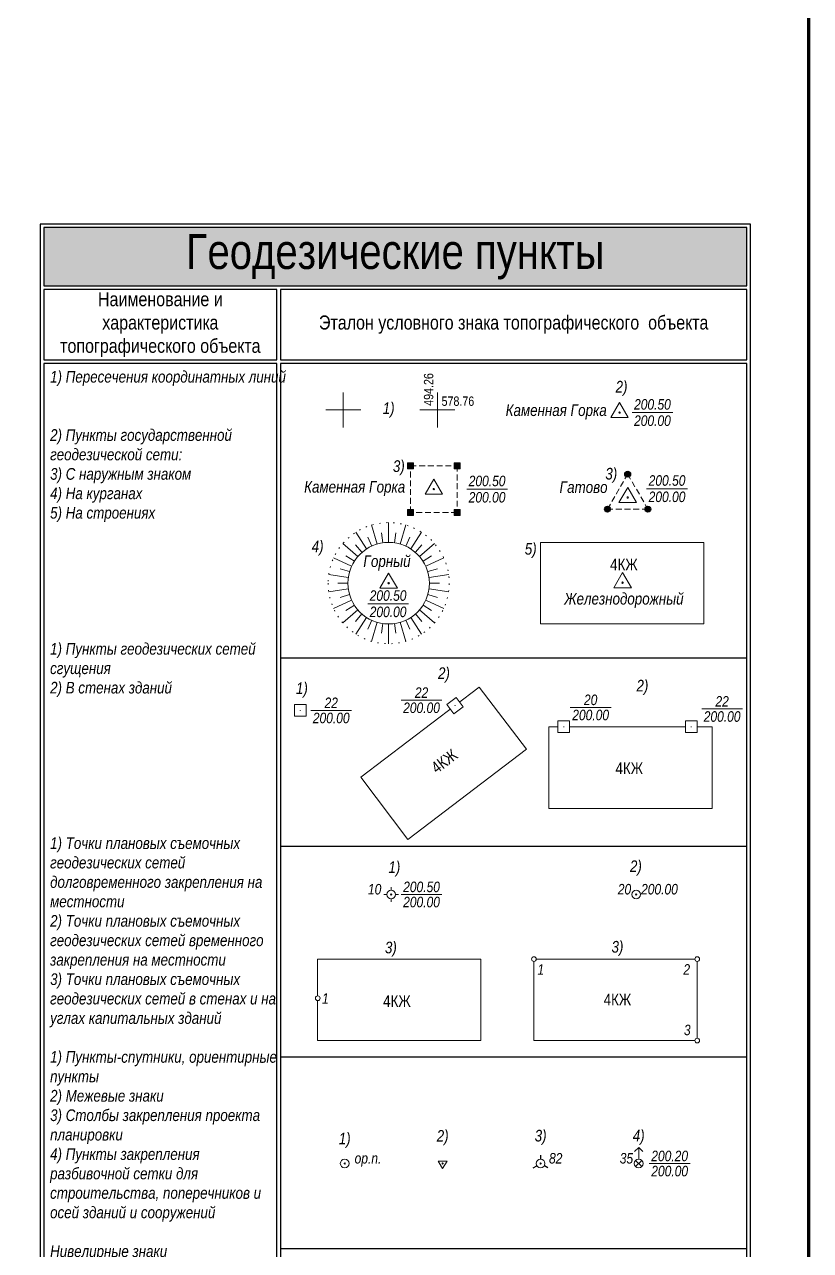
# Model space of a CAD drawing. Header units: metres. Extents: x -331 to 695, y -18 to 691.
# Drawn here: x 458.9 to 526.2, y 506.7 to 611.8 of the extents above; entities that cross this region are included whole.
import ezdxf
from ezdxf.enums import TextEntityAlignment as Align

# ---------------------------------------------------------------- set-up
doc = ezdxf.new("R2010")
doc.units = ezdxf.units.M
for name, pattern in [('СП-0.2х1.0', [1.2, 0.2, -1]), ('СП-2х1', [3, 2, -1]), ('СП_Граница маскировки', [3, 0, -3])]:
    doc.linetypes.add(name, pattern=pattern)
doc.layers.add('01 Геодезические пункты', color=7, linetype='Continuous')
doc.layers.add('02 Строения и их части', color=7, linetype='Continuous', lineweight=20)
doc.layers.add('17 Рельеф', color=7, linetype='Continuous', lineweight=15, true_color=0xa55200)
doc.styles.add('СП_Д', font='ARIALNI.TTF')
doc.styles.add('СП_Р', font='ARIALN.TTF')

# ---------------------------------------------------------------- blocks, each defined once
blk = doc.blocks.new('СП_2.1')
at = {"color": 0, "style": 'СП_Р'}
blk.add_attdef('КЖ', text='', height=2, dxfattribs=at).set_placement((0, 0), align=Align.CENTER)
blk = doc.blocks.new('СП_1.4')
at = {"color": 0, "linetype": 'СП_Граница маскировки', "lineweight": 0}
blk.add_wipeout([(0.75, 0), (0.65, 0.38), (0.38, 0.65), (0, 0.75), (-0.38, 0.65), (-0.65, 0.38), (-0.75, 0), (-0.65, -0.38), (-0.38, -0.65), (0, -0.75), (0.38, -0.65), (0.65, -0.38)], dxfattribs=at)
at = {"lineweight": -2}
blk.add_hatch(color=0, dxfattribs=at).paths.add_polyline_path([(0.1, 0, 1), (-0.1, 0, 1)])
at = {"color": 0, "lineweight": -2}
for radius in [0.75, 0.1]:
    blk.add_circle((0, 0), radius, dxfattribs=at)
at = {"color": 0, "lineweight": -2, "style": 'СП_Д'}
blk.add_attdef('N', (1.7, 0), '', height=1.8, dxfattribs=at)
blk = doc.blocks.new('СП_1.5')
at = {"color": 0, "linetype": 'СП_Граница маскировки', "lineweight": 0}
blk.add_wipeout([(0, -0.87), (0.75, 0.43), (-0.75, 0.43)], dxfattribs=at)
at = {"color": 0, "lineweight": -2}
blk.add_lwpolyline([(0, -0.87), (0.75, 0.43), (-0.75, 0.43)], close=True, dxfattribs=at)
at = {"color": 0, "lineweight": 5}
blk.add_circle((0, 0), 0.1, dxfattribs=at)
blk = doc.blocks.new('СП_1.6')
at = {"color": 0, "lineweight": -2, "style": 'СП_Д'}
blk.add_attdef('N', text='', height=1.8, dxfattribs=at).set_placement((2.59, 0), align=Align.CENTER)
at = {"color": 0, "linetype": 'СП_Граница маскировки', "lineweight": 0}
blk.add_wipeout([(0.75, 0), (0.65, 0.38), (0.38, 0.65), (0, 0.75), (-0.38, 0.65), (-0.65, 0.38), (-0.75, 0), (-0.65, -0.38), (-0.38, -0.65), (0, -0.75), (0.38, -0.65), (0.65, -0.38)], dxfattribs=at)
at = {"lineweight": -2}
blk.add_hatch(color=0, dxfattribs=at).paths.add_polyline_path([(0.1, 0, 1), (-0.1, 0, 1)])
for points in [[(0, 1.44), (0, 0.75)], [(-1.25, -0.72), (-0.65, -0.38)], [(1.25, -0.72), (0.65, -0.38)]]:
    blk.add_lwpolyline(points)
at = {"color": 0, "lineweight": -2}
blk.add_circle((0, 0), 0.75, dxfattribs=at)
at = {"color": 0, "lineweight": 5}
blk.add_circle((0, 0), 0.1, dxfattribs=at)
blk = doc.blocks.new('*U153')
at = {"color": 0, "lineweight": -2}
blk.add_line((1.81, 0), (8.81, 0), dxfattribs=at)
blk.add_lwpolyline([(0.71, 2.04), (0, 2.75), (-0.71, 2.04)], dxfattribs=at)
at = {"color": 0, "lineweight": -2, "style": 'СП_Д'}
for tag, p in [('Z1', (5.31, 0.4)), ('Z', (5.31, -2.2))]:
    blk.add_attdef(tag, text='', height=1.8, dxfattribs=at).set_placement(p, align=Align.CENTER)
at = {"color": 0, "linetype": 'СП_Граница маскировки', "lineweight": 0}
blk.add_wipeout([(0.75, 0), (0.65, 0.38), (0.38, 0.65), (0, 0.75), (-0.38, 0.65), (-0.65, 0.38), (-0.75, 0), (-0.65, -0.38), (-0.38, -0.65), (0, -0.75), (0.38, -0.65), (0.65, -0.38)], dxfattribs=at)
at = {"color": 0, "lineweight": -2}
for points in [[(0, 0.75), (0, 2.75)], [(-0.53, 0.53), (0.53, -0.53)], [(0.53, 0.53), (-0.53, -0.53)]]:
    blk.add_lwpolyline(points, dxfattribs=at)
blk.add_circle((0, 0), 0.75, dxfattribs=at)
at = {"color": 0, "lineweight": -2, "style": 'СП_Д'}
blk.add_attdef('N', (-3.25, 0), '', height=1.8, dxfattribs=at)
blk = doc.blocks.new('СП_1.9')
at = {"color": 3, "lineweight": -2}
for points in [[(0, -3), (0, 3)], [(-3, 0), (3, 0)]]:
    blk.add_lwpolyline(points, dxfattribs=at)
blk = doc.blocks.new('*U118')
at = {"color": 0, "linetype": 'ByBlock', "lineweight": -2, "style": 'СП_Д'}
for tag, p in [('Z1', (5.64, 0.5)), ('Z', (5.64, -2.3))]:
    blk.add_attdef(tag, text='', height=1.8, dxfattribs=at).set_placement(p, align=Align.CENTER)
at = {"color": 0, "linetype": 'СП_Граница маскировки'}
blk.add_wipeout([(-1.5, -0.87), (1.5, -0.87), (0, 1.73)], dxfattribs=at)
at = {"color": 0, "linetype": 'ByBlock', "lineweight": -2}
blk.add_lwpolyline([(-1.5, -0.87), (1.5, -0.87), (0, 1.73)], close=True, dxfattribs=at)
blk.add_lwpolyline([(2.14, 0), (9.14, 0)], dxfattribs=at)
at = {"color": 0, "linetype": 'Continuous', "lineweight": -2}
blk.add_circle((0, 0), 0.125, dxfattribs=at)
at = {"color": 0, "linetype": 'ByBlock', "lineweight": -2, "style": 'СП_Д'}
blk.add_attdef('ПУНКТ', text='', height=2, dxfattribs=at).set_placement((-2.2, -0.6), align=Align.RIGHT)
blk = doc.blocks.new('*U278')
at = {"color": 0, "linetype": 'ByBlock', "lineweight": -2}
blk.add_lwpolyline([(5.64, 0), (12.64, 0)], dxfattribs=at)
at = {"color": 0, "linetype": 'ByBlock', "lineweight": -2, "style": 'СП_Д'}
for tag, p in [('Z1', (9.14, 0.5)), ('Z', (9.14, -2.3))]:
    blk.add_attdef(tag, text='', height=1.8, dxfattribs=at).set_placement(p, align=Align.CENTER)
at = {"color": 0, "linetype": 'СП_Граница маскировки'}
blk.add_wipeout([(-1.5, -0.87), (1.5, -0.87), (0, 1.73)], dxfattribs=at)
at = {"color": 0, "linetype": 'ByBlock', "lineweight": -2}
blk.add_lwpolyline([(-1.5, -0.87), (1.5, -0.87), (0, 1.73)], close=True, dxfattribs=at)
at = {"color": 0, "linetype": 'Continuous', "lineweight": -2}
blk.add_circle((0, 0), 0.125, dxfattribs=at)
at = {"color": 0, "linetype": 'ByBlock', "lineweight": -2, "style": 'СП_Д'}
blk.add_attdef('ПУНКТ', text='', height=2, dxfattribs=at).set_placement((-2.2, -0.6), align=Align.RIGHT)
blk = doc.blocks.new('*U279')
at = {"color": 0, "linetype": 'ByBlock', "lineweight": -2}
blk.add_lwpolyline([(3.24, 1.51), (10.24, 1.51)], dxfattribs=at)
at = {"color": 0, "linetype": 'ByBlock', "lineweight": -2, "style": 'СП_Д'}
for tag, p in [('Z1', (6.74, 2.01)), ('Z', (6.74, -0.79))]:
    blk.add_attdef(tag, text='', height=1.8, dxfattribs=at).set_placement(p, align=Align.CENTER)
at = {"color": 0, "linetype": 'СП_Граница маскировки'}
blk.add_wipeout([(-1.5, -0.87), (1.5, -0.87), (0, 1.73)], dxfattribs=at)
at = {"color": 0, "linetype": 'ByBlock', "lineweight": -2}
blk.add_lwpolyline([(-1.5, -0.87), (1.5, -0.87), (0, 1.73)], close=True, dxfattribs=at)
at = {"color": 0, "linetype": 'Continuous', "lineweight": -2}
blk.add_circle((0, 0), 0.125, dxfattribs=at)
at = {"color": 0, "linetype": 'ByBlock', "lineweight": -2, "style": 'СП_Д'}
blk.add_attdef('ПУНКТ', text='', height=2, dxfattribs=at).set_placement((-2.2, -0.6), align=Align.RIGHT)
blk = doc.blocks.new('*U265')
at = {"color": 0, "linetype": 'ByBlock', "lineweight": -2}
blk.add_lwpolyline([(-3.6, -3.53), (3.4, -3.53)], dxfattribs=at)
at = {"color": 0, "linetype": 'ByBlock', "lineweight": -2, "style": 'СП_Д'}
blk.add_attdef('Z', text='', height=1.8, dxfattribs=at).set_placement((-0.1, -5.82), align=Align.CENTER)
at = {"color": 0, "linetype": 'СП_Граница маскировки'}
blk.add_wipeout([(-1.5, -0.87), (1.5, -0.87), (0, 1.73)], dxfattribs=at)
at = {"color": 0, "linetype": 'ByBlock', "lineweight": -2}
blk.add_lwpolyline([(-1.5, -0.87), (1.5, -0.87), (0, 1.73)], close=True, dxfattribs=at)
at = {"color": 0, "linetype": 'Continuous', "lineweight": -2}
blk.add_circle((0, 0), 0.125, dxfattribs=at)
at = {"color": 0, "linetype": 'ByBlock', "lineweight": -2, "style": 'СП_Д'}
blk.add_attdef('ПУНКТ', text='', height=2, dxfattribs=at).set_placement((-2.2, -0.6), align=Align.RIGHT)
blk.add_attdef('Z1', text='', height=1.8, dxfattribs=at).set_placement((-0.1, -3.03), align=Align.CENTER)
blk = doc.blocks.new('*U126')
at = {"color": 0, "lineweight": -2, "style": 'СП_Д'}
for tag, p in [('N', (5.31, 0.4)), ('Z', (5.31, -2.2))]:
    blk.add_attdef(tag, text='', height=1.8, dxfattribs=at).set_placement(p, align=Align.CENTER)
at = {"color": 0, "linetype": 'СП_Граница маскировки', "lineweight": -2}
blk.add_wipeout([(-1, -1), (1, -1), (1, 1), (-1, 1)], dxfattribs=at)
at = {"lineweight": -2}
blk.add_hatch(color=0, dxfattribs=at).paths.add_polyline_path([(0.1, 0, 1), (-0.1, 0, 1)])
at = {"color": 0, "lineweight": -2}
blk.add_line((1.81, 0), (8.81, 0), dxfattribs=at)
blk.add_lwpolyline([(-1, -1), (1, -1), (1, 1), (-1, 1)], close=True, dxfattribs=at)
blk = doc.blocks.new('*U266')
at = {"color": 0, "lineweight": -2, "style": 'СП_Д'}
for tag, p in [('N', (-5.74, 1.33)), ('Z', (-5.74, -1.27))]:
    blk.add_attdef(tag, text='', height=1.8, dxfattribs=at).set_placement(p, align=Align.CENTER)
at = {"color": 0, "linetype": 'СП_Граница маскировки', "lineweight": -2}
blk.add_wipeout([(-0.19, -1.4), (1.4, -0.19), (0.19, 1.4), (-1.4, 0.19)], dxfattribs=at)
at = {"lineweight": -2}
blk.add_hatch(color=0, dxfattribs=at).paths.add_polyline_path([(0.08, 0.06, 1), (-0.08, -0.06, 1)])
at = {"color": 0, "lineweight": -2}
blk.add_line((-9.24, 0.93), (-2.24, 0.93), dxfattribs=at)
blk.add_lwpolyline([(-0.19, -1.4), (1.4, -0.19), (0.19, 1.4), (-1.4, 0.19)], close=True, dxfattribs=at)
blk = doc.blocks.new('*U267')
at = {"color": 0, "lineweight": -2}
blk.add_line((1.1, 3.33), (8.1, 3.33), dxfattribs=at)
at = {"color": 0, "lineweight": -2, "style": 'СП_Д'}
for tag, p in [('N', (4.6, 3.73)), ('Z', (4.6, 1.13))]:
    blk.add_attdef(tag, text='', height=1.8, dxfattribs=at).set_placement(p, align=Align.CENTER)
at = {"color": 0, "linetype": 'СП_Граница маскировки', "lineweight": -2}
blk.add_wipeout([(-1, -1), (1, -1), (1, 1), (-1, 1)], dxfattribs=at)
at = {"lineweight": -2}
blk.add_hatch(color=0, dxfattribs=at).paths.add_polyline_path([(0.1, 0, 1), (-0.1, 0, 1)])
at = {"color": 0, "lineweight": -2}
blk.add_lwpolyline([(-1, -1), (1, -1), (1, 1), (-1, 1)], close=True, dxfattribs=at)
blk = doc.blocks.new('*U268')
at = {"color": 0, "lineweight": -2}
blk.add_line((1.81, 3.07), (8.81, 3.07), dxfattribs=at)
at = {"color": 0, "lineweight": -2, "style": 'СП_Д'}
for tag, p in [('N', (5.31, 3.47)), ('Z', (5.31, 0.87))]:
    blk.add_attdef(tag, text='', height=1.8, dxfattribs=at).set_placement(p, align=Align.CENTER)
at = {"color": 0, "linetype": 'СП_Граница маскировки', "lineweight": -2}
blk.add_wipeout([(-1, -1), (1, -1), (1, 1), (-1, 1)], dxfattribs=at)
at = {"lineweight": -2}
blk.add_hatch(color=0, dxfattribs=at).paths.add_polyline_path([(0.1, 0, 1), (-0.1, 0, 1)])
at = {"color": 0, "lineweight": -2}
blk.add_lwpolyline([(-1, -1), (1, -1), (1, 1), (-1, 1)], close=True, dxfattribs=at)
blk = doc.blocks.new('*U68')
at = {"color": 0, "lineweight": -2, "style": 'СП_Д'}
for tag, p in [('Z1', (5.2, 0.4)), ('Z', (5.2, -2.2))]:
    blk.add_attdef(tag, text='', height=1.8, dxfattribs=at).set_placement(p, align=Align.CENTER)
at = {"color": 0, "linetype": 'СП_Граница маскировки', "lineweight": 0}
blk.add_wipeout([(0.75, 0), (0.65, 0.38), (0.38, 0.65), (0, 0.75), (-0.38, 0.65), (-0.65, 0.38), (-0.75, 0), (-0.65, -0.38), (-0.38, -0.65), (0, -0.75), (0.38, -0.65), (0.65, -0.38)], dxfattribs=at)
at = {"lineweight": -2}
blk.add_hatch(color=0, dxfattribs=at).paths.add_polyline_path([(0.1, 0, 1), (-0.1, 0, 1)])
at = {"color": 0, "lineweight": -2}
blk.add_line((1.7, 0), (8.7, 0), dxfattribs=at)
at = {"color": 0, "linetype": 'Continuous', "lineweight": -2}
for points in [[(-0.75, 0), (-1.25, 0)], [(0, 1.25), (0, 0.75)], [(1.25, 0), (0.75, 0)], [(0, -0.75), (0, -1.25)]]:
    blk.add_lwpolyline(points, dxfattribs=at)
blk.add_circle((0, 0), 0.75, dxfattribs=at)
at = {"color": 0, "lineweight": 5}
blk.add_circle((0, 0), 0.1, dxfattribs=at)
at = {"color": 0, "lineweight": -2, "style": 'СП_Д'}
blk.add_attdef('N', text='', height=1.8, dxfattribs=at).set_placement((-1.7, 0), align=Align.RIGHT)
blk = doc.blocks.new('*U11')
at = {"color": 0, "linetype": 'СП_Граница маскировки', "lineweight": 0}
blk.add_wipeout([(0.75, 0), (0.65, 0.38), (0.38, 0.65), (0, 0.75), (-0.38, 0.65), (-0.65, 0.38), (-0.75, 0), (-0.65, -0.38), (-0.38, -0.65), (0, -0.75), (0.38, -0.65), (0.65, -0.38)], dxfattribs=at)
at = {"lineweight": -2}
blk.add_hatch(color=0, dxfattribs=at).paths.add_polyline_path([(0.1, 0, 1), (-0.1, 0, 1)])
at = {"color": 0, "lineweight": -2}
for radius in [0.75, 0.1]:
    blk.add_circle((0, 0), radius, dxfattribs=at)
at = {"color": 0, "lineweight": -2, "style": 'СП_Д'}
blk.add_attdef('N', text='', height=1.8, dxfattribs=at).set_placement((-0.85, 0), align=Align.RIGHT)
blk.add_attdef('Z', (0.85, 0), '', height=1.8, dxfattribs=at)
blk = doc.blocks.new('*U269')
at = {"color": 0, "linetype": 'СП_Граница маскировки', "lineweight": 0}
blk.add_wipeout([(0.4, 0), (0.35, 0.2), (0.2, 0.35), (0, 0.4), (-0.2, 0.35), (-0.35, 0.2), (-0.4, 0), (-0.35, -0.2), (-0.2, -0.35), (0, -0.4), (0.2, -0.35), (0.35, -0.2)], dxfattribs=at)
at = {"color": 0, "lineweight": -2}
blk.add_circle((0, 0), 0.4, dxfattribs=at)
at = {"color": 0, "lineweight": -2, "style": 'СП_Д'}
blk.add_attdef('N', text='', height=1.8, dxfattribs=at).set_placement((1.31, -0.94), align=Align.CENTER)
blk = doc.blocks.new('*U270')
at = {"color": 0, "linetype": 'СП_Граница маскировки', "lineweight": 0}
blk.add_wipeout([(0.4, 0), (0.35, 0.2), (0.2, 0.35), (0, 0.4), (-0.2, 0.35), (-0.35, 0.2), (-0.4, 0), (-0.35, -0.2), (-0.2, -0.35), (0, -0.4), (0.2, -0.35), (0.35, -0.2)], dxfattribs=at)
at = {"color": 0, "lineweight": -2}
blk.add_circle((0, 0), 0.4, dxfattribs=at)
at = {"color": 0, "lineweight": -2, "style": 'СП_Д'}
blk.add_attdef('N', text='', height=1.8, dxfattribs=at).set_placement((1.17, -2.68), align=Align.CENTER)
blk = doc.blocks.new('*U271')
at = {"color": 0, "linetype": 'СП_Граница маскировки', "lineweight": 0}
blk.add_wipeout([(0.4, 0), (0.35, 0.2), (0.2, 0.35), (0, 0.4), (-0.2, 0.35), (-0.35, 0.2), (-0.4, 0), (-0.35, -0.2), (-0.2, -0.35), (0, -0.4), (0.2, -0.35), (0.35, -0.2)], dxfattribs=at)
at = {"color": 0, "lineweight": -2}
blk.add_circle((0, 0), 0.4, dxfattribs=at)
at = {"color": 0, "lineweight": -2, "style": 'СП_Д'}
blk.add_attdef('N', text='', height=1.8, dxfattribs=at).set_placement((-1.8, -2.68), align=Align.CENTER)
blk = doc.blocks.new('*U242')
at = {"color": 0, "linetype": 'СП_Граница маскировки', "lineweight": 0}
blk.add_wipeout([(0.4, 0), (0.35, 0.2), (0.2, 0.35), (0, 0.4), (-0.2, 0.35), (-0.35, 0.2), (-0.4, 0), (-0.35, -0.2), (-0.2, -0.35), (0, -0.4), (0.2, -0.35), (0.35, -0.2)], dxfattribs=at)
at = {"color": 0, "lineweight": -2}
blk.add_circle((0, 0), 0.4, dxfattribs=at)
at = {"color": 0, "lineweight": -2, "style": 'СП_Д'}
blk.add_attdef('N', text='', height=1.8, dxfattribs=at).set_placement((-1.71, 0.93), align=Align.CENTER)
blk = doc.blocks.new('СП_3.30.1.2')
at = {"linetype": 'Continuous', "lineweight": -2}
h = blk.add_hatch(color=0, dxfattribs=at)
h.dxf.hatch_style = 1
h.paths.add_polyline_path([(0.5, 0.5), (-0.5, 0.5), (-0.5, -0.5), (0.5, -0.5)])
at = {"color": 0, "linetype": 'Continuous', "lineweight": -2}
blk.add_lwpolyline([(-0.5, -0.5), (0.5, -0.5), (0.5, 0.5), (-0.5, 0.5)], close=True, dxfattribs=at)
blk = doc.blocks.new('*U283')
at = {"color": 0, "linetype": 'СП-2х1', "lineweight": -2, "ltscale": 0.5}
blk.add_lwpolyline([(0, -8), (0, 0), (8, 0), (8, -8)], close=True, dxfattribs=at)
at = {"color": 0, "linetype": 'Continuous', "lineweight": -2, "rotation": 270}
for p in [(0, 0), (8, 0), (0, -8), (8, -8)]:
    blk.add_blockref('СП_3.30.1.2', p, dxfattribs=at)
blk = doc.blocks.new('СП_3.30.1.1')
at = {"linetype": 'Continuous', "lineweight": -2}
h = blk.add_hatch(color=0, dxfattribs=at)
h.dxf.hatch_style = 1
h.paths.add_polyline_path([(0.5, 0, 1), (-0.5, 0, 1)])
at = {"color": 0, "linetype": 'Continuous', "lineweight": -2}
blk.add_circle((0, 0), 0.5, dxfattribs=at)
blk = doc.blocks.new('*U284')
at = {"color": 0, "linetype": 'СП-2х1', "lineweight": 20, "ltscale": 0.5}
blk.add_lwpolyline([(3.47, 6.01), (6.94, 0), (0, 0)], close=True, dxfattribs=at)
at = {"color": 0, "rotation": 0.4666911310718337}
for p in [(3.47, 6.01), (0, 0), (6.94, 0)]:
    blk.add_blockref('СП_3.30.1.1', p, dxfattribs=at)
blk = doc.blocks.new('СП_1.9.1')
at = {"layer": '01 Геодезические пункты', "color": 0, "linetype": 'Continuous', "lineweight": 20, "ltscale": 2}
blk.add_blockref('СП_1.9', (0, 0), dxfattribs=at)
at = {"linetype": 'Continuous', "ltscale": 0.5, "style": 'СП_Р'}
blk.add_attdef('N', (0.71, 0.71), '', height=1.6, dxfattribs=at)
blk.add_attdef('I', (-0.71, 0.71), '', height=1.6, rotation=90, dxfattribs=at)
blk = doc.blocks.new('СП 1.1.1')
at = {"color": 0, "linetype": 'СП_Граница маскировки'}
blk.add_wipeout([(-1.5, -0.87), (1.5, -0.87), (0, 1.73)], dxfattribs=at)
at = {"color": 0, "linetype": 'ByBlock', "lineweight": -2}
blk.add_lwpolyline([(-1.5, -0.87), (1.5, -0.87), (0, 1.73)], close=True, dxfattribs=at)
at = {"color": 0, "linetype": 'Continuous', "lineweight": -2}
blk.add_circle((0, 0), 0.125, dxfattribs=at)
at = {"color": 0, "linetype": 'ByBlock', "lineweight": -2, "style": 'СП_Д'}
blk.add_attdef('ПУНКТ', text='', height=2, dxfattribs=at).set_placement((-2.2, -0.6), align=Align.RIGHT)

msp = doc.modelspace()

# ---------------------------------------------------------------- hatches: boundary and pattern name
at = {"ltscale": 0.5, "true_color": 0xf0ccff}
h = msp.add_hatch(color=254, dxfattribs=at)
h.dxf.hatch_style = 1
h.paths.add_polyline_path([(460.5, 589.4), (520.8, 589.4), (520.8, 594.4), (460.5, 594.4)])

# ---------------------------------------------------------------- linework, layer by layer
at = {"color": 0, "linetype": 'Continuous', "ltscale": 0.5}
msp.add_lwpolyline([(460.2, 482.08), (521.1, 482.08), (521.1, 594.7), (460.2, 594.7)], close=True, dxfattribs=at)
at = {"ltscale": 0.5}
for points in [[(460.5, 589.4), (520.8, 589.4), (520.8, 594.4), (460.5, 594.4)], [(460.5, 583.05), (480.5, 583.05), (480.5, 589.1), (460.5, 589.1)], [(480.8, 583.05), (520.8, 583.05), (520.8, 589.1), (480.8, 589.1)], [(460.5, 482.38), (480.5, 482.38), (480.5, 582.75), (460.5, 582.75)], [(480.8, 482.38), (520.8, 482.38), (520.8, 582.75), (480.8, 582.75)]]:
    msp.add_lwpolyline(points, close=True, dxfattribs=at)
at = {"color": 253, "ltscale": 0.5}
for points in [[(480.8, 557.51), (520.8, 557.51)], [(480.8, 541.34), (520.8, 541.34)], [(480.8, 523.27), (520.8, 523.27)], [(480.8, 506.83), (520.8, 506.83)]]:
    msp.add_lwpolyline(points, dxfattribs=at)
at = {"layer": '02 Строения и их части', "linetype": 'Continuous', "ltscale": 0.5}
for points in [[(503.11, 560.4), (517.11, 560.4), (517.11, 567.4), (503.11, 567.4)], [(497.85, 554.99), (501.91, 549.65), (491.73, 541.92), (487.68, 547.25)], [(503.82, 544.58), (517.82, 544.58), (517.82, 551.58), (503.82, 551.58)], [(483.99, 524.66), (497.99, 524.66), (497.99, 531.66), (483.99, 531.66)], [(502.54, 524.66), (516.54, 524.66), (516.54, 531.66), (502.54, 531.66)]]:
    msp.add_lwpolyline(points, close=True, dxfattribs=at)
at = {"layer": '17 Рельеф', "color": 0, "linetype": 'СП-0.2х1.0', "lineweight": 15, "ltscale": 0.5, "flags": 128}
msp.add_lwpolyline([(484.88, 563.9, 1), (495.28, 563.9, 1)], format="xyb", close=True, dxfattribs=at)
at = {"layer": '17 Рельеф', "color": 0, "linetype": 'Continuous', "ltscale": 0.5}
for points in [[(490.08, 567.4), (490.08, 569.11)], [(488.19, 566.85), (487.27, 568.28)], [(489.1, 567.26), (488.62, 568.9)], [(489.59, 567.37), (489.46, 568.21)], [(490.58, 567.37), (490.7, 568.21)], [(491.07, 567.26), (491.55, 568.9)], [(491.98, 566.85), (492.9, 568.28)], [(487.44, 566.2), (486.15, 567.31)], [(487.79, 566.55), (487.23, 567.19)], [(488.63, 567.09), (488.28, 567.86)], [(491.54, 567.09), (491.89, 567.86)], [(492.38, 566.55), (492.93, 567.19)], [(492.73, 566.2), (494.01, 567.31)], [(485.35, 566.07), (486.9, 565.36)], [(487.14, 565.8), (486.42, 566.26)], [(493.74, 566.26), (493.03, 565.8)], [(494.81, 566.07), (493.27, 565.36)], [(486.73, 564.89), (485.91, 565.13)], [(493.44, 564.89), (494.26, 565.13)], [(486.62, 564.4), (484.94, 564.64)], [(485.73, 563.9), (486.58, 563.9)], [(495.23, 564.64), (493.55, 564.4)], [(493.58, 563.9), (494.43, 563.9)], [(486.62, 563.41), (484.94, 563.16)], [(486.73, 562.92), (485.91, 562.68)], [(493.44, 562.92), (494.26, 562.68)], [(493.55, 563.41), (495.23, 563.16)], [(486.9, 562.45), (485.35, 561.74)], [(487.44, 561.61), (486.15, 560.5)], [(487.14, 562.01), (486.42, 561.55)], [(492.73, 561.61), (494.01, 560.5)], [(493.74, 561.55), (493.03, 562.01)], [(494.81, 561.74), (493.27, 562.45)], [(487.23, 560.62), (487.79, 561.26)], [(488.19, 560.96), (487.27, 559.53)], [(488.63, 560.72), (488.28, 559.95)], [(489.1, 560.55), (488.62, 558.91)], [(491.07, 560.55), (491.55, 558.91)], [(491.54, 560.72), (491.89, 559.95)], [(491.98, 560.96), (492.9, 559.53)], [(492.38, 561.26), (492.93, 560.62)], [(489.59, 560.44), (489.46, 559.6)], [(490.08, 560.4), (490.08, 558.7)], [(490.7, 559.6), (490.58, 560.44)]]:
    msp.add_lwpolyline(points, dxfattribs=at)
msp.add_lwpolyline([(493.58, 563.9, -1), (486.58, 563.9, -1)], format="xyb", close=True, dxfattribs=at)

# ---------------------------------------------------------------- block references
at = {"layer": '01 Геодезические пункты', "linetype": 'Continuous', "ltscale": 0.5, "xscale": 0.5, "yscale": 0.5, "zscale": 0.5}
msp.add_blockref('СП_1.9.1', (494.26, 578.76), dxfattribs=at).add_auto_attribs({'N': '578.76', 'I': '494.26'})
at = {"layer": '01 Геодезические пункты', "color": 0, "linetype": 'Continuous', "lineweight": 20, "ltscale": 2, "xscale": 0.5, "yscale": 0.5, "zscale": 0.5}
msp.add_blockref('СП_1.9', (486.19, 578.76), dxfattribs=at)
at = {"layer": '02 Строения и их части', "color": 0, "linetype": 'Continuous', "lineweight": 20, "ltscale": 2, "xscale": 0.5, "yscale": 0.5, "zscale": 0.5}
for p in [(510.25, 565), (510.71, 547.52), (490.79, 527.56), (509.7, 527.68)]:
    msp.add_blockref('СП_2.1', p, dxfattribs=at).add_auto_attribs({'КЖ': '4КЖ'})
at = {"layer": '02 Строения и их части', "color": 0, "linetype": 'Continuous', "lineweight": 20, "ltscale": 2, "xscale": 0.5, "yscale": 0.5, "zscale": 0.5, "rotation": 37.24358334357289}
msp.add_blockref('СП_2.1', (495.15, 548.24), dxfattribs=at).add_auto_attribs({'КЖ': '4КЖ'})

# ---------------------------------------------------------------- texts
at = {"lineweight": 13, "insert": (490.65, 591.9), "char_height": 3, "width": 60.3, "attachment_point": 5, "style": 'СП_Р'}
msp.add_mtext('Геодезические пункты', dxfattribs=at)
at = {"color": 7, "lineweight": 13, "char_height": 1.2, "attachment_point": 5, "style": 'СП_Р'}
for s, insert, width in [('\\pt0;Наименование и характеристика топографического объекта', (470.5, 586.08), 20), ('\\pt0;Эталон условного знака топографического  объекта ', (500.8, 586.08), 40)]:
    msp.add_mtext(s, dxfattribs=dict(at, insert=insert, width=width))
at = {"color": 7, "linetype": 'Continuous', "insert": (461.05, 582.11), "char_height": 1, "width": 19.4493, "attachment_point": 1, "style": 'СП_Д'}
msp.add_mtext('\\pt0;1) Пересечения координатных линий{\\L\\P\\P\\P}2) Пункты государственной геодезической сети:\\P3) С наружным знаком\\P4) На курганах \\P5) На строениях \\P\\P\\P\\P\\P\\P\\P1) Пункты геодезических сетей сгущения\\P\\ptz;2) В стенах зданий\\P\\P\\P\\P\\P\\P\\P\\P\\pt0;1) Точки плановых съемочных геодезических сетей долговременного закрепления на местности\\P2) Точки плановых съемочных геодезических сетей временного закрепления на местности\\P\\ptz;3) Точки плановых съемочных геодезических сетей в стенах и на углах капитальных зданий\\P\\pt0;\\P1) Пункты-спутники, ориентирные пункты\\P2){\\C256; Межевые знаки}\\P3) Столбы закрепления проекта планировки\\P4) Пункты закрепления\\Pразбивочной сетки для строительства, поперечников и осей зданий и сооружений\\P\\P{\\LНивелирные знаки}\\P1) Фундаментальные реперы \\P2) Грунтовые реперы\\P3) Грунтовые координированные реперы  \\P4) Грунтовые строительные реперы долговременного закрепления\\P5) Временные реперы\\P6) Стенные реперы и марки', dxfattribs=at)
at = {"color": 212, "lineweight": 13, "true_color": 0xe000e0, "char_height": 1, "width": 1, "attachment_point": 5, "style": 'СП_Д'}
for s, insert in [('2)', (510.05, 580.6)), ('1)', (490.08, 578.76)), ('3)', (490.95, 573.79)), ('3)', (509.17, 573.14)), ('4)', (483.99, 566.91)), ('5)', (502.26, 566.7)), ('2)', (494.82, 556.03)), ('1)', (482.64, 554.74)), ('2)', (511.84, 554.96)), ('1)', (490.57, 539.39)), ('2)', (511.28, 539.47)), ('3)', (490.27, 532.5)), ('3)', (509.7, 532.56)), ('1)', (486.31, 516.11)), ('2)', (494.71, 516.34)), ('3)', (503.11, 516.36))]:
    msp.add_mtext(s, dxfattribs=dict(at, insert=insert))

# ---------------------------------------------------------------- next in the draw order: block references
at = {"layer": '01 Геодезические пункты', "color": 0, "linetype": 'Continuous', "lineweight": 20, "ltscale": 2, "xscale": 0.5, "yscale": 0.5, "zscale": 0.5}
for name, p, values in [('*U118', (509.88, 578.54), {'Z': '200.00', 'Z1': '200.50', 'ПУНКТ': 'Каменная Горка'}), ('*U266', (495.77, 553.4), {'N': '22', 'Z': '200.00'}), ('*U267', (505.1, 551.58), {'N': '20', 'Z': '200.00'}), ('*U268', (516.02, 551.58), {'N': '22', 'Z': '200.00'}), ('*U126', (482.5, 552.99), {'N': '22', 'Z': '200.00'}), ('*U68', (490.3, 537.2), {'N': '10', 'Z': '200.00', 'Z1': '200.50'}), ('*U11', (511.3, 537.2), {'N': '20', 'Z': '200.00'}), ('*U270', (502.54, 531.66), {'N': '1'}), ('*U271', (516.54, 531.66), {'N': '2'}), ('*U269', (484, 528.3), {'N': '1'}), ('*U242', (516.54, 524.66), {'N': '3'}), ('*U153', (511.52, 514.12), {'N': '35', 'Z': '200.00', 'Z1': '200.20'}), ('СП_1.4', (486.31, 514.12), {'N': 'ор.п.'}), ('СП_1.6', (503.11, 514.12), {'N': '82'})]:
    msp.add_blockref(name, p, dxfattribs=at).add_auto_attribs(values)
at = {"layer": '01 Геодезические пункты', "color": 0, "linetype": 'Continuous', "lineweight": 20, "ltscale": 2}
ref = msp.add_blockref('*U279', (510.58, 571.25), dxfattribs=dict(at, xscale=0.5, yscale=0.5, zscale=0.5))
ref.add_attrib('Z', '200.00', dxfattribs={"layer": '0', "color": 0, "linetype": 'ByBlock', "lineweight": -2, "height": 0.9, "style": 'СП_Д'}).set_placement((513.95, 570.86), align=Align.CENTER)
ref.add_attrib('Z1', '200.50', dxfattribs={"layer": '0', "color": 0, "linetype": 'ByBlock', "lineweight": -2, "height": 0.9, "style": 'СП_Д'}).set_placement((513.95, 572.26), align=Align.CENTER)
ref.add_attrib('ПУНКТ', 'Гатово', dxfattribs={"layer": '0', "color": 0, "linetype": 'ByBlock', "lineweight": -2, "height": 1, "style": 'СП_Д'}).set_placement((508.85, 571.64), align=Align.RIGHT)
ref = msp.add_blockref('*U278', (493.95, 571.97), dxfattribs=dict(at, xscale=0.5, yscale=0.5, zscale=0.5))
ref.add_attrib('Z', '200.00', dxfattribs={"layer": '0', "color": 0, "linetype": 'ByBlock', "lineweight": -2, "height": 0.9, "style": 'СП_Д'}).set_placement((498.52, 570.82), align=Align.CENTER)
ref.add_attrib('Z1', '200.50', dxfattribs={"layer": '0', "color": 0, "linetype": 'ByBlock', "lineweight": -2, "height": 0.9, "style": 'СП_Д'}).set_placement((498.52, 572.22), align=Align.CENTER)
ref.add_attrib('ПУНКТ', 'Каменная Горка', dxfattribs={"layer": '0', "color": 0, "linetype": 'ByBlock', "lineweight": -2, "height": 1, "style": 'СП_Д'}).set_placement((491.5, 571.67), align=Align.RIGHT)
ref = msp.add_blockref('*U265', (490.08, 563.9), dxfattribs=dict(at, xscale=0.5, yscale=0.5, zscale=0.5))
ref.add_attrib('Z', '200.00', dxfattribs={"layer": '0', "color": 0, "linetype": 'ByBlock', "lineweight": -2, "height": 0.9, "style": 'СП_Д'}).set_placement((490.03, 560.99), align=Align.CENTER)
ref.add_attrib('Z1', '200.50', dxfattribs={"layer": '0', "color": 0, "linetype": 'ByBlock', "lineweight": -2, "height": 0.9, "style": 'СП_Д'}).set_placement((490.03, 562.39), align=Align.CENTER)
ref.add_attrib('ПУНКТ', 'Горный', dxfattribs={"layer": '0', "color": 0, "linetype": 'ByBlock', "lineweight": -2, "height": 1, "style": 'СП_Д'}).set_placement((491.96, 565.29), align=Align.RIGHT)
at = {"layer": '01 Геодезические пункты', "color": 0, "linetype": 'Continuous', "lineweight": 20, "ltscale": 2, "xscale": 0.5, "yscale": 0.5, "zscale": 0.5}
msp.add_blockref('СП_1.5', (494.71, 514.12), dxfattribs=at)

# ---------------------------------------------------------------- next in the draw order: linework, layer by layer
at = {"color": 252, "linetype": 'Continuous', "lineweight": 15, "ltscale": 0.5, "const_width": 0.3}
msp.add_lwpolyline([(-4.1, 691.19), (524.1, 691.19, -0.414214), (526.1, 689.19), (526.1, 308.5, -0.414214), (524.1, 306.5), (-4.1, 306.5, -0.414214), (-6.1, 308.5), (-6.1, 689.19, -0.414214)], format="xyb", close=True, dxfattribs=at)

# ---------------------------------------------------------------- next in the draw order: block references
at = {"layer": '01 Геодезические пункты', "color": 0, "linetype": 'Continuous', "lineweight": 20, "xscale": 0.5, "yscale": 0.5, "zscale": 0.5}
for name, p in [('*U283', (491.95, 573.97)), ('*U284', (508.84, 570.25))]:
    msp.add_blockref(name, p, dxfattribs=at)

# ---------------------------------------------------------------- next in the draw order: texts
at = {"color": 212, "lineweight": 13, "true_color": 0xe000e0, "insert": (511.52, 516.36), "char_height": 1, "width": 1, "attachment_point": 5, "style": 'СП_Д'}
msp.add_mtext('4)', dxfattribs=at)

# ---------------------------------------------------------------- next in the draw order: block references
at = {"layer": '01 Геодезические пункты', "color": 0, "linetype": 'Continuous', "lineweight": 20, "ltscale": 2}
ref = msp.add_blockref('СП 1.1.1', (510.14, 563.94), dxfattribs=dict(at, xscale=0.5, yscale=0.5, zscale=0.5))
ref.add_attrib('ПУНКТ', 'Железнодорожный', dxfattribs={"layer": '0', "color": 0, "linetype": 'ByBlock', "lineweight": -2, "height": 1, "style": 'СП_Д'}).set_placement((515.37, 562.07), align=Align.RIGHT)

doc.saveas('drawing.dxf')
